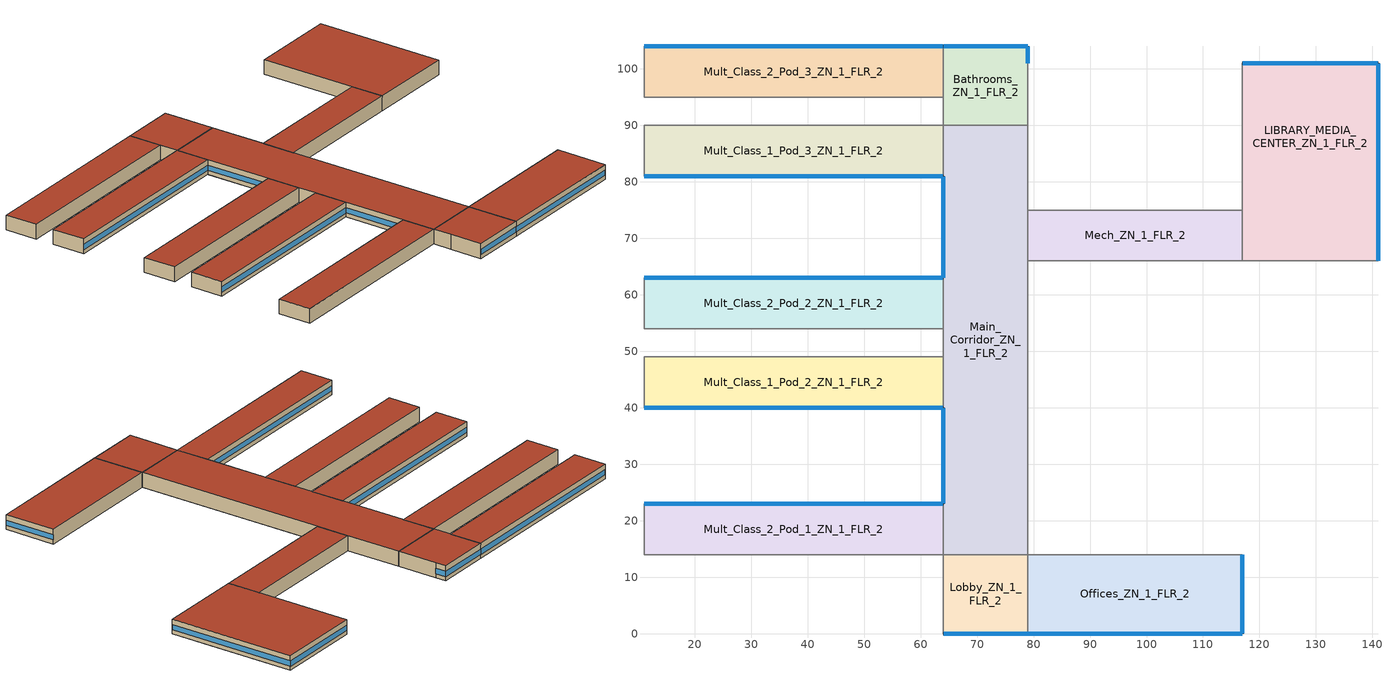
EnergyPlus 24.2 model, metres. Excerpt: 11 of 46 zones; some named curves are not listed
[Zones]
Mult_Class_2_Pod_1_ZN_1_FLR_2
 floor to Mult_Class_2_Pod_1_ZN_1_FLR_1 (int_slab_floor): 11,23 64,23 64,14 11,14 z4
 wall outside (nonres_ext_wall_top): 64,23 11,23 z4:8
 wall to Corridor_Pod_1_ZN_1_FLR_2 (int_wall): 11,14 64,14 z4:8
 wall to Main_Corridor_ZN_1_FLR_2 (int_wall): 64,14 64,23 z4:8
 wall to Corner_Class_2_Pod_1_ZN_1_FLR_2 (int_wall): 11,23 11,14 z4:8
 window (NonresWindow_U_0.369_SHGC_0.357): 63.95,23 11.05,23 z5.1:6.5
 roof outside (nonres_roof): 11,14 64,14 64,23 11,23 z8
Mult_Class_1_Pod_2_ZN_1_FLR_2
 floor to Mult_Class_1_Pod_2_ZN_1_FLR_1 (int_slab_floor): 11,49 64,49 64,40 11,40 z4
 wall outside (nonres_ext_wall_top): 11,40 64,40 z4:8
 wall to Main_Corridor_ZN_1_FLR_2 (int_wall): 64,40 64,49 z4:8
 wall to Corridor_Pod_2_ZN_1_FLR_2 (int_wall): 64,49 11,49 z4:8
 wall to Corner_Class_1_Pod_2_ZN_1_FLR_2 (int_wall): 11,49 11,40 z4:8
 window (NonresWindow_U_0.369_SHGC_0.357): 11.05,40 63.95,40 z5.1:6.5
 roof outside (nonres_roof): 11,40 64,40 64,49 11,49 z8
Mult_Class_2_Pod_2_ZN_1_FLR_2
 floor to Mult_Class_2_Pod_2_ZN_1_FLR_1 (int_slab_floor): 11,63 64,63 64,54 11,54 z4
 wall outside (nonres_ext_wall_top): 64,63 11,63 z4:8
 wall to Corridor_Pod_2_ZN_1_FLR_2 (int_wall): 11,54 64,54 z4:8
 wall to Main_Corridor_ZN_1_FLR_2 (int_wall): 64,54 64,63 z4:8
 wall to Corner_Class_2_Pod_2_ZN_1_FLR_2 (int_wall): 11,63 11,54 z4:8
 window (NonresWindow_U_0.369_SHGC_0.357): 63.95,63 11.05,63 z5.1:6.5
 roof outside (nonres_roof): 11,54 64,54 64,63 11,63 z8
Mult_Class_1_Pod_3_ZN_1_FLR_2
 floor to Mult_Class_1_Pod_3_ZN_1_FLR_1 (int_slab_floor): 11,90 64,90 64,81 11,81 z4
 wall outside (nonres_ext_wall_top): 11,81 64,81 z4:8
 wall to Main_Corridor_ZN_1_FLR_2 (int_wall): 64,81 64,90 z4:8
 wall to Corridor_Pod_3_ZN_1_FLR_2 (int_wall): 64,90 11,90 z4:8
 wall to Corner_Class_1_Pod_3_ZN_1_FLR_2 (int_wall): 11,90 11,81 z4:8
 window (NonresWindow_U_0.369_SHGC_0.357): 11.05,81 63.95,81 z5.1:6.5
 roof outside (nonres_roof): 11,81 64,81 64,90 11,90 z8
Mult_Class_2_Pod_3_ZN_1_FLR_2
 floor to Mult_Class_2_Pod_3_ZN_1_FLR_1 (int_slab_floor): 11,104 64,104 64,95 11,95 z4
 wall outside (nonres_ext_wall_top): 64,104 11,104 z4:8
 wall to Corridor_Pod_3_ZN_1_FLR_2 (int_wall): 11,95 64,95 z4:8
 wall to Bathrooms_ZN_1_FLR_2 (int_wall): 64,95 64,104 z4:8
 wall to Corner_Class_2_Pod_3_ZN_1_FLR_2 (int_wall): 11,104 11,95 z4:8
 window (NonresWindow_U_0.369_SHGC_0.357): 63.95,104 11.05,104 z5.1:6.5
 roof outside (nonres_roof): 11,95 64,95 64,104 11,104 z8
Main_Corridor_ZN_1_FLR_2
 floor to Main_Corridor_ZN_1_FLR_1 (int_slab_floor): 64,90 79,90 79,14 64,14 z4
 wall outside (nonres_ext_wall_top): 64,81 64,63 / 64,40 64,23 z4:8
 wall to Lobby_ZN_1_FLR_2 (int_wall): 64,14 79,14 z4:8
 wall to Gym_ZN_1_FLR_1 (int_wall): 79,14 79,66 z4:8
 wall to Mech_ZN_1_FLR_2 (int_wall): 79,66 79,75 z4:8
 wall to Auditorium_ZN_1_FLR_1 (int_wall): 79,75 79,90 z4:8
 wall to Bathrooms_ZN_1_FLR_2 (int_wall): 79,90 64,90 z4:8
 wall to Corridor_Pod_2_ZN_1_FLR_2 (int_wall): 64,54 64,49 z4:8
 window (NonresWindow_U_0.369_SHGC_0.357): 64,80.95 64,63.05 / 64,39.95 64,23.05 z5.1:6.51
 roof outside (nonres_roof): 64,14 79,14 79,90 64,90 z8
Lobby_ZN_1_FLR_2
 floor to Lobby_ZN_1_FLR_1 (int_slab_floor): 64,14 79,14 79,0 64,0 z4
 wall outside (nonres_ext_wall_top): 64,0 79,0 z4:8
 wall to Offices_ZN_1_FLR_2 (int_wall): 79,0 79,14 z4:8
 wall to Corridor_Pod_1_ZN_1_FLR_2 (int_wall): 64,14 64,9 z4:8
 wall to Mult_Class_1_Pod_1_ZN_1_FLR_2 (int_wall): 64,9 64,0 z4:8
 window (NonresWindow_U_0.369_SHGC_0.357): 64.05,0 78.95,0 z5.1:6.51
 roof outside (nonres_roof): 64,0 79,0 79,14 64,14 z8
Bathrooms_ZN_1_FLR_2
 floor to Bathrooms_ZN_1_FLR_1 (int_slab_floor): 64,104 79,104 79,90 64,90 z4
 wall outside (nonres_ext_wall_top): 79,101 79,104 64,104 z4:8
 wall to Auditorium_ZN_1_FLR_1 (int_wall): 79,90 79,101 z4:8
 wall to Corridor_Pod_3_ZN_1_FLR_2 (int_wall): 64,95 64,90 z4:8
 window (NonresWindow_U_0.369_SHGC_0.357): 79,101.05 79,103.95 z5.1:6.55; 78.95,104 64.05,104 z5.1:6.51
 roof outside (nonres_roof): 64,90 79,90 79,104 64,104 z8
Offices_ZN_1_FLR_2
 floor to Offices_ZN_1_FLR_1 (int_slab_floor): 79,14 117,14 117,0 79,0 z4
 wall outside (nonres_ext_wall_top): 79,0 117,0 117,14 z4:8
 wall to Gym_ZN_1_FLR_1 (int_wall): 117,14 79,14 z4:8
 window (NonresWindow_U_0.369_SHGC_0.357): 79.05,0 116.95,0 z5.1:6.5; 117,0.05 117,13.95 z5.1:6.51
 roof outside (nonres_roof): 79,0 117,0 117,14 79,14 z8
LIBRARY_MEDIA_CENTER_ZN_1_FLR_2
 floor to Kitchen_ZN_1_FLR_1 (int_slab_floor): 117,75 141,75 141,66 117,66 z4
 floor to Cafeteria_ZN_1_FLR_1 (int_slab_floor): 117,101 141,101 141,75 117,75 z4
 wall outside (nonres_ext_wall_top): 141,66 141,101 117,101 z4:8
 wall to Aux_Gym_ZN_1_FLR_1 (int_wall): 117,66 141,66 z4:8
 wall to Mech_ZN_1_FLR_2 (int_wall): 117,75 117,66 z4:8
 wall to Auditorium_ZN_1_FLR_1 (int_wall): 117,101 117,75 z4:8
 window (NonresWindow_U_0.369_SHGC_0.357): 141,66.05 141,100.95 z5.1:6.5; 140.95,101 117.05,101 z5.1:6.51
 roof outside (nonres_roof): 117,66 141,66 141,101 117,101 z8
Mech_ZN_1_FLR_2
 floor to Mech_ZN_1_FLR_1 (int_slab_floor): 79,75 117,75 117,66 79,66 z4
 wall to Gym_ZN_1_FLR_1 (int_wall): 79,66 117,66 z4:8
 wall to Auditorium_ZN_1_FLR_1 (int_wall): 117,75 79,75 z4:8
 roof outside (nonres_roof): 79,66 117,66 117,75 79,75 z8
[Building]
SchoolSecondary: North Axis=0; Terrain=City; Loads Convergence Tolerance Value=0.04; Temperature Convergence Tolerance Value=0.2; Solar Distribution=FullInteriorAndExterior; Maximum Number of Warmup Days=25; Minimum Number of Warmup Days=6
[Site:Location]
New.York-John.F.Kennedy.Intl.AP_NY_USA WMO=744860: Latitude=40.66; Longitude=-73.8; Time Zone=-5; Elevation=7
[SizingPeriod:DesignDay] Day of Month=21; DryBulb Temperature Range Modifier Type=DefaultMultipliers; Humidity Condition Type=Wetbulb; Barometric Pressure=101241; Rain Indicator=No; Snow Indicator=No; Daylight Saving Time Indicator=No
Name | Month | Day Type | Maximum DryBulb Temperature | Daily DryBulb Temperature Range | Wetbulb or DewPoint at Maximum DryBulb | Wind Speed | Wind Direction | Solar Model Indicator | Sky Clearness | ASHRAE Clear Sky Optical Depth for Beam Irradiance taub | ASHRAE Clear Sky Optical Depth for Diffuse Irradiance taud
New.York-John.F.Kennedy.Intl.AP_NY_USA Ann Htg 99.6% Condns DB | 1 | WinterDesignDay | -10.7 | 0 | -10.7 | 7.5 | 320 | ASHRAEClearSky | 0
New.York-John.F.Kennedy.Intl.AP_NY_USA Ann Clg .4% Condns DB=>MWB | 7 | SummerDesignDay | 32.1 | 7.4 | 23.1 | 5.6 | 230 | ASHRAETau |  | 0.541 | 1.8
[Site:GroundTemperature:FCfactorMethod]
January Ground Temperature=14; February Ground Temperature=7.3; March Ground Temperature=3.3; April Ground Temperature=1.2; May Ground Temperature=-0.2; June Ground Temperature=5.6; July Ground Temperature=10.9; August Ground Temperature=16.1; September Ground Temperature=21.7; October Ground Temperature=25; November Ground Temperature=24.8; December Ground Temperature=19.9
[Site:WaterMainsTemperature]
Calculation Method=CORRELATION; Annual Average Outdoor Air Temperature=12.4667; Maximum Difference In Monthly Average Outdoor Air Temperatures=25.2
[Material]
Name | Roughness | Thickness | Conductivity | Density | Specific Heat | Thermal Absorptance | Solar Absorptance | Visible Absorptance
Std Wood 6inch | MediumSmooth | 0.15 | 0.12 | 540 | 1210 | 0.9 | 0.7 | 0.7
F07 25mm stucco | Smooth | 0.0254 | 0.72 | 1856 | 840 | 0.9 | 0.7 | 0.7
F08 Metal surface | Smooth | 0.0008 | 45.28 | 7824 | 500
F13 Built-up roofing | Rough | 0.0095 | 0.16 | 1120 | 1460 | 0.9 | 0.77
G01 13mm gypsum board | Smooth | 0.0127 | 0.16 | 800 | 1090 | 0.9 | 0.7 | 0.5
G01 16mm gypsum board | MediumSmooth | 0.0159 | 0.16 | 800 | 1090
100mm Normalweight concrete floor | MediumRough | 0.1016 | 2.31 | 2322 | 832
[Material:NoMass] Thermal Absorptance=0.9; Solar Absorptance=0.7
Name | Roughness | Thermal Resistance | Visible Absorptance
CP02 CARPET PAD | VeryRough | 0.21648 | 0.8
Nonres_Roof_Insulation | MediumSmooth | 5.30668 | 0.7
Nonres_Exterior_Wall_Insulation_top | MediumSmooth | 1.20595 | 0.7
[WindowMaterial:SimpleGlazingSystem]
Nonres Window Glazing Layer: UFactor=2.09528; Solar Heat Gain Coefficient=0.357; Visible Transmittance=0.3927
[Construction]
InteriorFurnishings: Std Wood 6inch
int_wall: G01 13mm gypsum board, G01 13mm gypsum board
int_slab_floor: 100mm Normalweight concrete floor, CP02 CARPET PAD
nonres_roof: F13 Built-up roofing, Nonres_Roof_Insulation, F08 Metal surface
nonres_ext_wall_top: F07 25mm stucco, G01 16mm gypsum board, Nonres_Exterior_Wall_Insulation_top, G01 16mm gypsum board
NonresWindow_U_0.369_SHGC_0.357: Nonres Window Glazing Layer
[Zone] Type=1; Multiplier=1; Ceiling Height=4; Floor Area=autocalculate; Part of Total Floor Area=Yes
Name | Volume
Mult_Class_2_Pod_1_ZN_1_FLR_2; Mult_Class_1_Pod_2_ZN_1_FLR_2; Mult_Class_2_Pod_2_ZN_1_FLR_2; Mult_Class_1_Pod_3_ZN_1_FLR_2; Mult_Class_2_Pod_3_ZN_1_FLR_2 | 1908
Main_Corridor_ZN_1_FLR_2 | 4560
Lobby_ZN_1_FLR_2; Bathrooms_ZN_1_FLR_2 | 840
Offices_ZN_1_FLR_2 | 2128
LIBRARY_MEDIA_CENTER_ZN_1_FLR_2 | 3360
Mech_ZN_1_FLR_2 | 1368
[InternalMass] Construction=InteriorFurnishings
Name | Zone or ZoneList | Surface Area
Mult_Class_2_Pod_1_ZN_1_FLR_2_InternalMass_1 | Mult_Class_2_Pod_1_ZN_1_FLR_2 | 954
Mult_Class_1_Pod_2_ZN_1_FLR_2_InternalMass_1 | Mult_Class_1_Pod_2_ZN_1_FLR_2 | 954
Mult_Class_2_Pod_2_ZN_1_FLR_2_InternalMass_1 | Mult_Class_2_Pod_2_ZN_1_FLR_2 | 954
Mult_Class_1_Pod_3_ZN_1_FLR_2_InternalMass_1 | Mult_Class_1_Pod_3_ZN_1_FLR_2 | 954
Mult_Class_2_Pod_3_ZN_1_FLR_2_InternalMass_1 | Mult_Class_2_Pod_3_ZN_1_FLR_2 | 954
Main_Corridor_ZN_1_FLR_2_InternalMass_1 | Main_Corridor_ZN_1_FLR_2 | 2280
Lobby_ZN_1_FLR_2_InternalMass_1 | Lobby_ZN_1_FLR_2 | 420
Bathrooms_ZN_1_FLR_2_InternalMass_1 | Bathrooms_ZN_1_FLR_2 | 420
Offices_ZN_1_FLR_2_InternalMass_1 | Offices_ZN_1_FLR_2 | 1064
LIBRARY_MEDIA_CENTER_ZN_1_FLR_2_InternalMass_1 | LIBRARY_MEDIA_CENTER_ZN_1_FLR_2 | 1680
Mech_ZN_1_FLR_2_InternalMass_1 | Mech_ZN_1_FLR_2 | 684
[People] Fraction Radiant=0.3; Sensible Heat Fraction=AUTOCALCULATE; Activity Level Schedule=ACTIVITY_SCH; Enable ASHRAE 55 Comfort Warnings=No; Mean Radiant Temperature Calculation Type=EnclosureAveraged; Work Efficiency Schedule=WORK_EFF_SCH; Clothing Insulation Calculation Method=ClothingInsulationSchedule; Clothing Insulation Schedule=CLOTHING_SCH; Air Velocity Schedule=AIR_VELO_SCH; Thermal Comfort Model 1 Type=FANGER
Name | Zone or ZoneList or Space or SpaceList | Number of People Schedule | Number of People Calculation Method | Floor Area per Person | Number of People
Mult_Class_2_Pod_1_ZN_1_FLR_2 | Mult_Class_2_Pod_1_ZN_1_FLR_2 | BLDG_OCC_SCH | Area/Person | 2.654
Mult_Class_1_Pod_2_ZN_1_FLR_2 | Mult_Class_1_Pod_2_ZN_1_FLR_2 | BLDG_OCC_SCH | Area/Person | 2.654
Mult_Class_2_Pod_2_ZN_1_FLR_2 | Mult_Class_2_Pod_2_ZN_1_FLR_2 | BLDG_OCC_SCH | Area/Person | 2.654
Mult_Class_1_Pod_3_ZN_1_FLR_2 | Mult_Class_1_Pod_3_ZN_1_FLR_2 | BLDG_OCC_SCH_Extend | Area/Person | 2.654
Mult_Class_2_Pod_3_ZN_1_FLR_2 | Mult_Class_2_Pod_3_ZN_1_FLR_2 | BLDG_OCC_SCH_Extend | Area/Person | 2.654
Bathrooms_ZN_1_FLR_2 | Bathrooms_ZN_1_FLR_2 | BLDG_OCC_SCH | People |  | 11.304
Offices_ZN_1_FLR_2 | Offices_ZN_1_FLR_2 | BLDG_OCC_SCH_Offices_w_SB | Area/Person | 18.579
LIBRARY_MEDIA_CENTER_ZN_1_FLR_2 | LIBRARY_MEDIA_CENTER_ZN_1_FLR_2 | BLDG_OCC_SCH | Area/Person | 9.289
Mech_ZN_1_FLR_2 | Mech_ZN_1_FLR_2 | BLDG_OCC_SCH | People |  | 5.552
LOBBY_ZN_1_FLR_2 | LOBBY_ZN_1_FLR_2 | BLDG_OCC_SCH | People |  | 22.607
MAIN_CORRIDOR_ZN_1_FLR_2 | MAIN_CORRIDOR_ZN_1_FLR_2 | BLDG_OCC_SCH | People |  | 61.361
[Lights] Design Level Calculation Method=Watts/Area; Return Air Fraction=0; Fraction Radiant=0.37; Fraction Visible=0.2; Fraction Replaceable=1; EndUse Subcategory=LightsWired; Return Air Fraction Calculated from Plenum Temperature=No
Name | Zone or ZoneList or Space or SpaceList | Schedule | Watts per Floor Area
Mult_Class_2_Pod_1_ZN_1_FLR_2_Lights | Mult_Class_2_Pod_1_ZN_1_FLR_2 | ltg_sch_classroom | 7.42257
Mult_Class_1_Pod_2_ZN_1_FLR_2_Lights | Mult_Class_1_Pod_2_ZN_1_FLR_2 | ltg_sch_classroom | 7.42257
Mult_Class_2_Pod_2_ZN_1_FLR_2_Lights | Mult_Class_2_Pod_2_ZN_1_FLR_2 | ltg_sch_classroom | 7.42257
Mult_Class_1_Pod_3_ZN_1_FLR_2_Lights | Mult_Class_1_Pod_3_ZN_1_FLR_2 | ltg_sch_classroom | 7.42257
Mult_Class_2_Pod_3_ZN_1_FLR_2_Lights | Mult_Class_2_Pod_3_ZN_1_FLR_2 | ltg_sch_classroom | 7.42257
Main_Corridor_ZN_1_FLR_2_Lights | Main_Corridor_ZN_1_FLR_2 | ltg_sch_corridor | 4.299174
Lobby_ZN_1_FLR_2_Lights | Lobby_ZN_1_FLR_2 | ltg_sch_lobby | 7.750008
Bathrooms_ZN_1_FLR_2_Lights | Bathrooms_ZN_1_FLR_2 | ltg_sch_bath | 7.168761
Offices_ZN_1_FLR_2_Lights | Offices_ZN_1_FLR_2 | ltg_sch_office | 6.416874
LIBRARY_MEDIA_CENTER_ZN_1_FLR_2_Lights | LIBRARY_MEDIA_CENTER_ZN_1_FLR_2 | ltg_sch_library | 10.5013
Mech_ZN_1_FLR_2_Lights | Mech_ZN_1_FLR_2 | ltg_sch_mechanical | 6.878133
[ElectricEquipment] Schedule=BLDG_EQUIP_SCH; Design Level Calculation Method=EquipmentLevel; Fraction Latent=0; Fraction Radiant=0.5; Fraction Lost=0; EndUse Subcategory=MiscPlug
Name | Zone or ZoneList or Space or SpaceList | Design Level
Mult_Class_2_Pod_1_ZN_1_FLR_2_PlugMisc_Equip | Mult_Class_2_Pod_1_ZN_1_FLR_2 | 4770
Mult_Class_1_Pod_2_ZN_1_FLR_2_PlugMisc_Equip | Mult_Class_1_Pod_2_ZN_1_FLR_2 | 4770
Mult_Class_2_Pod_2_ZN_1_FLR_2_PlugMisc_Equip | Mult_Class_2_Pod_2_ZN_1_FLR_2 | 4770
Mult_Class_1_Pod_3_ZN_1_FLR_2_PlugMisc_Equip | Mult_Class_1_Pod_3_ZN_1_FLR_2 | 9540
Mult_Class_2_Pod_3_ZN_1_FLR_2_PlugMisc_Equip | Mult_Class_2_Pod_3_ZN_1_FLR_2 | 9540
Main_Corridor_ZN_1_FLR_2_PlugMisc_Equip | Main_Corridor_ZN_1_FLR_2 | 4560
Lobby_ZN_1_FLR_2_PlugMisc_Equip | Lobby_ZN_1_FLR_2 | 840
Bathrooms_ZN_1_FLR_2_PlugMisc_Equip | Bathrooms_ZN_1_FLR_2 | 840
Offices_ZN_1_FLR_2_PlugMisc_Equip | Offices_ZN_1_FLR_2 | 5745.6
LIBRARY_MEDIA_CENTER_ZN_1_FLR_2_PlugMisc_Equip | LIBRARY_MEDIA_CENTER_ZN_1_FLR_2 | 8400
Mech_ZN_1_FLR_2_PlugMisc_Equip | Mech_ZN_1_FLR_2 | 1368
[Daylighting:Controls] Daylighting Method=SplitFlux; Availability Schedule=DaylightAvailSch; Lighting Control Type=Continuousoff; Minimum Input Power Fraction for Continuous or ContinuousOff Dimming Control=0.2; Minimum Light Output Fraction for Continuous or ContinuousOff Dimming Control=0.2; Number of Stepped Control Steps=3; Probability Lighting will be Reset When Needed in Manual Stepped Control=1; Maximum Allowable Discomfort Glare Index=22
Name | Zone or Space | Glare Calculation Daylighting Reference Point | Glare Calculation Azimuth Angle of View Direction Clockwise from Zone yAxis | Daylighting Reference Point 1 | Fraction of Lights Controlled by Reference Point 1 | Illuminance Setpoint at Reference Point 1 | Daylighting Reference Point 2 | Fraction of Lights Controlled by Reference Point 2 | Illuminance Setpoint at Reference Point 2
Mult_Class_2_Pod_1_ZN_1_FLR_2_DaylCtrl | Mult_Class_2_Pod_1_ZN_1_FLR_2 | Mult_Class_2_Pod_1_ZN_1_FLR_2_DaylRefPt1 | 0 | Mult_Class_2_Pod_1_ZN_1_FLR_2_DaylRefPt1 | 0.28 | 377 | Mult_Class_2_Pod_1_ZN_1_FLR_2_DaylRefPt2 | 0.28 | 377
Mult_Class_1_Pod_2_ZN_1_FLR_2_DaylCtrl | Mult_Class_1_Pod_2_ZN_1_FLR_2 | Mult_Class_1_Pod_2_ZN_1_FLR_2_DaylRefPt1 | 180 | Mult_Class_1_Pod_2_ZN_1_FLR_2_DaylRefPt1 | 0.28 | 377 | Mult_Class_1_Pod_2_ZN_1_FLR_2_DaylRefPt2 | 0.28 | 377
Mult_Class_2_Pod_2_ZN_1_FLR_2_DaylCtrl | Mult_Class_2_Pod_2_ZN_1_FLR_2 | Mult_Class_2_Pod_2_ZN_1_FLR_2_DaylRefPt1 | 0 | Mult_Class_2_Pod_2_ZN_1_FLR_2_DaylRefPt1 | 0.28 | 377 | Mult_Class_2_Pod_2_ZN_1_FLR_2_DaylRefPt2 | 0.28 | 377
Mult_Class_1_Pod_3_ZN_1_FLR_2_DaylCtrl | Mult_Class_1_Pod_3_ZN_1_FLR_2 | Mult_Class_1_Pod_3_ZN_1_FLR_2_DaylRefPt1 | 180 | Mult_Class_1_Pod_3_ZN_1_FLR_2_DaylRefPt1 | 0.28 | 377 | Mult_Class_1_Pod_3_ZN_1_FLR_2_DaylRefPt2 | 0.28 | 377
Mult_Class_2_Pod_3_ZN_1_FLR_2_DaylCtrl | Mult_Class_2_Pod_3_ZN_1_FLR_2 | Mult_Class_2_Pod_3_ZN_1_FLR_2_DaylRefPt1 | 0 | Mult_Class_2_Pod_3_ZN_1_FLR_2_DaylRefPt1 | 0.28 | 377 | Mult_Class_2_Pod_3_ZN_1_FLR_2_DaylRefPt2 | 0.28 | 377
Lobby_ZN_1_FLR_2_DaylCtrl | Lobby_ZN_1_FLR_2 | Lobby_ZN_1_FLR_2_DaylRefPt1 | 180 | Lobby_ZN_1_FLR_2_DaylRefPt1 | 0.18 | 269 | Lobby_ZN_1_FLR_2_DaylRefPt2 | 0.18 | 269
Offices_ZN_1_FLR_2_DaylCtrl | Offices_ZN_1_FLR_2 | Offices_ZN_1_FLR_2_DaylRefPt1 | 180 | Offices_ZN_1_FLR_2_DaylRefPt1 | 0.36 | 323 | Offices_ZN_1_FLR_2_DaylRefPt2 | 0.08 | 323
LIBRARY_MEDIA_CENTER_ZN_1_FLR_2_DaylCtrl | LIBRARY_MEDIA_CENTER_ZN_1_FLR_2 | LIBRARY_MEDIA_CENTER_ZN_1_FLR_2_DaylRefPt1 | 0 | LIBRARY_MEDIA_CENTER_ZN_1_FLR_2_DaylRefPt1 | 0.21 | 538 | LIBRARY_MEDIA_CENTER_ZN_1_FLR_2_DaylRefPt2 | 0.11 | 538
[ZoneInfiltration:DesignFlowRate] Schedule=INFIL_SCH_PNNL; Design Flow Rate Calculation Method=Flow/ExteriorWallArea; Flow Rate per Exterior Surface Area=0.000569572; Constant Term Coefficient=0; Temperature Term Coefficient=0; Velocity Term Coefficient=0.224; Velocity Squared Term Coefficient=0
Name | Zone or ZoneList or Space or SpaceList
Mult_Class_2_Pod_1_ZN_1_FLR_2_Infiltration | Mult_Class_2_Pod_1_ZN_1_FLR_2
Mult_Class_1_Pod_2_ZN_1_FLR_2_Infiltration | Mult_Class_1_Pod_2_ZN_1_FLR_2
Mult_Class_2_Pod_2_ZN_1_FLR_2_Infiltration | Mult_Class_2_Pod_2_ZN_1_FLR_2
Mult_Class_1_Pod_3_ZN_1_FLR_2_Infiltration | Mult_Class_1_Pod_3_ZN_1_FLR_2
Mult_Class_2_Pod_3_ZN_1_FLR_2_Infiltration | Mult_Class_2_Pod_3_ZN_1_FLR_2
Main_Corridor_ZN_1_FLR_2_Infiltration | Main_Corridor_ZN_1_FLR_2
Lobby_ZN_1_FLR_2_Infiltration | Lobby_ZN_1_FLR_2
Bathrooms_ZN_1_FLR_2_Infiltration | Bathrooms_ZN_1_FLR_2
Offices_ZN_1_FLR_2_Infiltration | Offices_ZN_1_FLR_2
LIBRARY_MEDIA_CENTER_ZN_1_FLR_2_Infiltration | LIBRARY_MEDIA_CENTER_ZN_1_FLR_2
Mech_ZN_1_FLR_2_Infiltration | Mech_ZN_1_FLR_2
[Exterior:Lights] Control Option=AstronomicalClock; EndUse Subcategory=General
Name | Schedule | Design Level
Exterior_Lights_a | Exterior_lighting_schedule_a | 453.7
Exterior_Lights_b | Exterior_lighting_schedule_b_2016 | 2195.85
Exterior_Lights_c | Exterior_lighting_schedule_c_2016 | 2015.29
[DesignSpecification:OutdoorAir]
Name | Outdoor Air Method | Outdoor Air Flow per Person | Outdoor Air Flow per Zone Floor Area
SZ DSOA Mult_Class_2_Pod_1_ZN_1_FLR_2; SZ DSOA Mult_Class_1_Pod_2_ZN_1_FLR_2; SZ DSOA Mult_Class_2_Pod_2_ZN_1_FLR_2; SZ DSOA Mult_Class_1_Pod_3_ZN_1_FLR_2; SZ DSOA Mult_Class_2_Pod_3_ZN_1_FLR_2 | Sum | 0.00471947 | 0.000609599
SZ DSOA Main_Corridor_ZN_1_FLR_2 | Flow/Area |  | 0.0003048
SZ DSOA Lobby_ZN_1_FLR_2 | Flow/Area |  | 0.000558799
SZ DSOA Bathrooms_ZN_1_FLR_2; SZ DSOA Mech_ZN_1_FLR_2 | Flow/Area |  | 0
SZ DSOA Offices_ZN_1_FLR_2 | Flow/Area |  | 0.0004318
SZ DSOA LIBRARY_MEDIA_CENTER_ZN_1_FLR_2 | Flow/Area |  | 0.000863599
[DesignSpecification:ZoneAirDistribution]
VAV_Zone_AirDistribution: Zone Air Distribution Effectiveness in Cooling Mode=1; Zone Air Distribution Effectiveness in Heating Mode=1; Minimum Zone Ventilation Efficiency=0.6
[Sizing:Zone] Zone Cooling Design Supply Air Temperature Input Method=SupplyAirTemperature; Zone Cooling Design Supply Air Temperature=12.8; Zone Heating Design Supply Air Temperature Input Method=SupplyAirTemperature; Zone Heating Design Supply Air Temperature=40; Zone Cooling Design Supply Air Humidity Ratio=0.0085; Zone Heating Design Supply Air Humidity Ratio=0.008; Cooling Design Air Flow Rate=0; Cooling Minimum Air Flow Fraction=0; Heating Design Air Flow Method=DesignDay; Heating Design Air Flow Rate=0; Design Specification Zone Air Distribution Object=VAV_Zone_AirDistribution; Zone Load Sizing Method=Sensible Load Only No Latent Load; Zone Latent Cooling Design Supply Air Humidity Ratio Input Method=HumidityRatioDifference; Zone Cooling Design Supply Air Humidity Ratio Difference=0.005; Zone Latent Heating Design Supply Air Humidity Ratio Input Method=HumidityRatioDifference; Zone Humidification Design Supply Air Humidity Ratio Difference=0.005
Name | Design Specification Outdoor Air Object | Cooling Design Air Flow Method | Cooling Minimum Air Flow
Mult_Class_2_Pod_1_ZN_1_FLR_2 | SZ DSOA Mult_Class_2_Pod_1_ZN_1_FLR_2 | DesignDay
Mult_Class_1_Pod_2_ZN_1_FLR_2 | SZ DSOA Mult_Class_1_Pod_2_ZN_1_FLR_2 | DesignDay
Mult_Class_2_Pod_2_ZN_1_FLR_2 | SZ DSOA Mult_Class_2_Pod_2_ZN_1_FLR_2 | DesignDay
Mult_Class_1_Pod_3_ZN_1_FLR_2 | SZ DSOA Mult_Class_1_Pod_3_ZN_1_FLR_2 | DesignDay
Mult_Class_2_Pod_3_ZN_1_FLR_2 | SZ DSOA Mult_Class_2_Pod_3_ZN_1_FLR_2 | DesignDay
Main_Corridor_ZN_1_FLR_2 | SZ DSOA Main_Corridor_ZN_1_FLR_2 | DesignDay
Lobby_ZN_1_FLR_2 | SZ DSOA Lobby_ZN_1_FLR_2 | DesignDay
Bathrooms_ZN_1_FLR_2 | SZ DSOA Bathrooms_ZN_1_FLR_2 | DesignDayWithLimit | 0
Offices_ZN_1_FLR_2 | SZ DSOA Offices_ZN_1_FLR_2 | DesignDay
LIBRARY_MEDIA_CENTER_ZN_1_FLR_2 | SZ DSOA LIBRARY_MEDIA_CENTER_ZN_1_FLR_2 | DesignDay
Mech_ZN_1_FLR_2 | SZ DSOA Mech_ZN_1_FLR_2 | DesignDay
[ZoneControl:Thermostat] Control Type Schedule=Dual Zone Control Type Sched
Name | Zone or ZoneList | Control 1
Mult_Class_2_Pod_1_ZN_1_FLR_2 Thermostat | Mult_Class_2_Pod_1_ZN_1_FLR_2 | Mult_Class_2_Pod_1_ZN_1_FLR_2 Dual SP Control
Mult_Class_1_Pod_2_ZN_1_FLR_2 Thermostat | Mult_Class_1_Pod_2_ZN_1_FLR_2 | Mult_Class_1_Pod_2_ZN_1_FLR_2 Dual SP Control
Mult_Class_2_Pod_2_ZN_1_FLR_2 Thermostat | Mult_Class_2_Pod_2_ZN_1_FLR_2 | Mult_Class_2_Pod_2_ZN_1_FLR_2 Dual SP Control
Mult_Class_1_Pod_3_ZN_1_FLR_2 Thermostat | Mult_Class_1_Pod_3_ZN_1_FLR_2 | Mult_Class_1_Pod_3_ZN_1_FLR_2 Dual SP Control
Mult_Class_2_Pod_3_ZN_1_FLR_2 Thermostat | Mult_Class_2_Pod_3_ZN_1_FLR_2 | Mult_Class_2_Pod_3_ZN_1_FLR_2 Dual SP Control
Main_Corridor_ZN_1_FLR_2 Thermostat | Main_Corridor_ZN_1_FLR_2 | Main_Corridor_ZN_1_FLR_2 Dual SP Control
Lobby_ZN_1_FLR_2 Thermostat | Lobby_ZN_1_FLR_2 | Lobby_ZN_1_FLR_2 Dual SP Control
Bathrooms_ZN_1_FLR_2 Thermostat | Bathrooms_ZN_1_FLR_2 | Bathrooms_ZN_1_FLR_2 Dual SP Control
Offices_ZN_1_FLR_2 Thermostat | Offices_ZN_1_FLR_2 | Offices_ZN_1_FLR_2 Dual SP Control
LIBRARY_MEDIA_CENTER_ZN_1_FLR_2 Thermostat | LIBRARY_MEDIA_CENTER_ZN_1_FLR_2 | LIBRARY_MEDIA_CENTER_ZN_1_FLR_2 Dual SP Control
Mech_ZN_1_FLR_2 Thermostat | Mech_ZN_1_FLR_2 | Mech_ZN_1_FLR_2 Dual SP Control
[ThermostatSetpoint:DualSetpoint]
Name | Heating Setpoint Temperature Schedule | Cooling Setpoint Temperature Schedule
Mult_Class_2_Pod_1_ZN_1_FLR_2 Dual SP Control; Mult_Class_1_Pod_2_ZN_1_FLR_2 Dual SP Control; Mult_Class_2_Pod_2_ZN_1_FLR_2 Dual SP Control; Mult_Class_1_Pod_3_ZN_1_FLR_2 Dual SP Control; Mult_Class_2_Pod_3_ZN_1_FLR_2 Dual SP Control; Main_Corridor_ZN_1_FLR_2 Dual SP Control; Lobby_ZN_1_FLR_2 Dual SP Control; LIBRARY_MEDIA_CENTER_ZN_1_FLR_2 Dual SP Control | HTGSETP_SCH_YES_OPTIMUM | CLGSETP_SCH_YES_OPTIMUM
Bathrooms_ZN_1_FLR_2 Dual SP Control; Mech_ZN_1_FLR_2 Dual SP Control | HTGSETP_SCH_Setback | CLGSETP_SCH_setup
Offices_ZN_1_FLR_2 Dual SP Control | HTGSETP_SCH_YES_OPTIMUM_w_SB | CLGSETP_SCH_YES_OPTIMUM_w_SB
[Zone equipment]
Mult_Class_2_Pod_1_ZN_1_FLR_2: Mult_Class_2_Pod_1_ZN_1_FLR_2 VRF Terminal
Mult_Class_1_Pod_2_ZN_1_FLR_2: Mult_Class_1_Pod_2_ZN_1_FLR_2 VRF Terminal
Mult_Class_2_Pod_2_ZN_1_FLR_2: Mult_Class_2_Pod_2_ZN_1_FLR_2 VRF Terminal
Mult_Class_1_Pod_3_ZN_1_FLR_2: Mult_Class_1_Pod_3_ZN_1_FLR_2 VRF Terminal
Mult_Class_2_Pod_3_ZN_1_FLR_2: Mult_Class_2_Pod_3_ZN_1_FLR_2 VRF Terminal
Main_Corridor_ZN_1_FLR_2: Main_Corridor_ZN_1_FLR_2 VRF Terminal
Lobby_ZN_1_FLR_2: Lobby_ZN_1_FLR_2 VRF Terminal
Bathrooms_ZN_1_FLR_2: Bathrooms_ZN_1_FLR_2 VRF Terminal
Offices_ZN_1_FLR_2: Offices_ZN_1_FLR_2 VRF Terminal
LIBRARY_MEDIA_CENTER_ZN_1_FLR_2: LIBRARY_MEDIA_CENTER_ZN_1_FLR_2 VRF Terminal
Mech_ZN_1_FLR_2: Mech_ZN_1_FLR_2 VRF Terminal
[COIL:COOLING:DX:VARIABLEREFRIGERANTFLOW] Availability Schedule=Always On Discrete hvac_library; Gross Rated Total Cooling Capacity=Autosize; Gross Rated Sensible Heat Ratio=Autosize; Rated Air Flow Rate=Autosize
Name | Cooling Capacity Ratio Modifier Function of Temperature Curve | Cooling Capacity Modifier Curve Function of Flow Fraction
Mult_Class_2_Pod_2_ZN_1_FLR_2 VRF Terminal Cooling Coil | Mult_Class_2_Pod_2_ZN_1_FLR_2 VRF Terminal Cooling Coil VRFTUCoolCapFT | Mult_Class_2_Pod_2_ZN_1_FLR_2 VRF Terminal Cooling Coil VRFACCoolCapFFF
Corner_Class_1_Pod_3_ZN_1_FLR_2 VRF Terminal Cooling Coil | Corner_Class_1_Pod_3_ZN_1_FLR_2 VRF Terminal Cooling Coil VRFTUCoolCapFT | Corner_Class_1_Pod_3_ZN_1_FLR_2 VRF Terminal Cooling Coil VRFACCoolCapFFF
Mult_Class_1_Pod_3_ZN_1_FLR_2 VRF Terminal Cooling Coil | Mult_Class_1_Pod_3_ZN_1_FLR_2 VRF Terminal Cooling Coil VRFTUCoolCapFT | Mult_Class_1_Pod_3_ZN_1_FLR_2 VRF Terminal Cooling Coil VRFACCoolCapFFF
Corridor_Pod_3_ZN_1_FLR_2 VRF Terminal Cooling Coil | Corridor_Pod_3_ZN_1_FLR_2 VRF Terminal Cooling Coil VRFTUCoolCapFT | Corridor_Pod_3_ZN_1_FLR_2 VRF Terminal Cooling Coil VRFACCoolCapFFF
Corner_Class_2_Pod_3_ZN_1_FLR_2 VRF Terminal Cooling Coil | Corner_Class_2_Pod_3_ZN_1_FLR_2 VRF Terminal Cooling Coil VRFTUCoolCapFT | Corner_Class_2_Pod_3_ZN_1_FLR_2 VRF Terminal Cooling Coil VRFACCoolCapFFF
Mult_Class_2_Pod_3_ZN_1_FLR_2 VRF Terminal Cooling Coil | Mult_Class_2_Pod_3_ZN_1_FLR_2 VRF Terminal Cooling Coil VRFTUCoolCapFT | Mult_Class_2_Pod_3_ZN_1_FLR_2 VRF Terminal Cooling Coil VRFACCoolCapFFF
Main_Corridor_ZN_1_FLR_2 VRF Terminal Cooling Coil | Main_Corridor_ZN_1_FLR_2 VRF Terminal Cooling Coil VRFTUCoolCapFT | Main_Corridor_ZN_1_FLR_2 VRF Terminal Cooling Coil VRFACCoolCapFFF
Lobby_ZN_1_FLR_2 VRF Terminal Cooling Coil | Lobby_ZN_1_FLR_2 VRF Terminal Cooling Coil VRFTUCoolCapFT | Lobby_ZN_1_FLR_2 VRF Terminal Cooling Coil VRFACCoolCapFFF
Bathrooms_ZN_1_FLR_2 VRF Terminal Cooling Coil | Bathrooms_ZN_1_FLR_2 VRF Terminal Cooling Coil VRFTUCoolCapFT | Bathrooms_ZN_1_FLR_2 VRF Terminal Cooling Coil VRFACCoolCapFFF
Offices_ZN_1_FLR_2 VRF Terminal Cooling Coil | Offices_ZN_1_FLR_2 VRF Terminal Cooling Coil VRFTUCoolCapFT | Offices_ZN_1_FLR_2 VRF Terminal Cooling Coil VRFACCoolCapFFF
LIBRARY_MEDIA_CENTER_ZN_1_FLR_2 VRF Terminal Cooling Coil | LIBRARY_MEDIA_CENTER_ZN_1_FLR_2 VRF Terminal Cooling Coil VRFTUCoolCapFT | LIBRARY_MEDIA_CENTER_ZN_1_FLR_2 VRF Terminal Cooling Coil VRFACCoolCapFFF
Mech_ZN_1_FLR_2 VRF Terminal Cooling Coil | Mech_ZN_1_FLR_2 VRF Terminal Cooling Coil VRFTUCoolCapFT | Mech_ZN_1_FLR_2 VRF Terminal Cooling Coil VRFACCoolCapFFF
[COIL:HEATING:DX:VARIABLEREFRIGERANTFLOW] Availability Schedule=Always On Discrete hvac_library; Gross Rated Heating Capacity=Autosize; Rated Air Flow Rate=Autosize
Name | Heating Capacity Ratio Modifier Function of Temperature Curve | Heating Capacity Modifier Function of Flow Fraction Curve
Corner_Class_1_Pod_1_ZN_1_FLR_1 VRF Terminal Heating Coil | Corner_Class_1_Pod_1_ZN_1_FLR_1 VRF Terminal Heating Coil VRFTUHeatCAPFT | Corner_Class_1_Pod_1_ZN_1_FLR_1 VRF Terminal Heating Coil VRFACHeatCapFFF
Mult_Class_1_Pod_1_ZN_1_FLR_1 VRF Terminal Heating Coil | Mult_Class_1_Pod_1_ZN_1_FLR_1 VRF Terminal Heating Coil VRFTUHeatCAPFT | Mult_Class_1_Pod_1_ZN_1_FLR_1 VRF Terminal Heating Coil VRFACHeatCapFFF
Corridor_Pod_1_ZN_1_FLR_1 VRF Terminal Heating Coil | Corridor_Pod_1_ZN_1_FLR_1 VRF Terminal Heating Coil VRFTUHeatCAPFT | Corridor_Pod_1_ZN_1_FLR_1 VRF Terminal Heating Coil VRFACHeatCapFFF
Corner_Class_2_Pod_1_ZN_1_FLR_1 VRF Terminal Heating Coil | Corner_Class_2_Pod_1_ZN_1_FLR_1 VRF Terminal Heating Coil VRFTUHeatCAPFT | Corner_Class_2_Pod_1_ZN_1_FLR_1 VRF Terminal Heating Coil VRFACHeatCapFFF
Mult_Class_2_Pod_1_ZN_1_FLR_1 VRF Terminal Heating Coil | Mult_Class_2_Pod_1_ZN_1_FLR_1 VRF Terminal Heating Coil VRFTUHeatCAPFT | Mult_Class_2_Pod_1_ZN_1_FLR_1 VRF Terminal Heating Coil VRFACHeatCapFFF
Corner_Class_1_Pod_2_ZN_1_FLR_1 VRF Terminal Heating Coil | Corner_Class_1_Pod_2_ZN_1_FLR_1 VRF Terminal Heating Coil VRFTUHeatCAPFT | Corner_Class_1_Pod_2_ZN_1_FLR_1 VRF Terminal Heating Coil VRFACHeatCapFFF
[EnergyManagementSystem:Sensor]
Name | OutputVariable or OutputMeter Index Key | OutputVariable or OutputMeter
mCl2_Pod_1_ZN_1_FLR_2_LSr | Mult_Class_2_Pod_1_ZN_1_FLR_2 | Zone Lights Electricity Rate
mCl2_Pod_1_ZN_1_FLR_2_OSr | Mult_Class_2_Pod_1_ZN_1_FLR_2 | People Occupant Count
mCl1_Pod_2_ZN_1_FLR_2_LSr | Mult_Class_1_Pod_2_ZN_1_FLR_2 | Zone Lights Electricity Rate
mCl1_Pod_2_ZN_1_FLR_2_OSr | Mult_Class_1_Pod_2_ZN_1_FLR_2 | People Occupant Count
mCl2_Pod_2_ZN_1_FLR_2_LSr | Mult_Class_2_Pod_2_ZN_1_FLR_2 | Zone Lights Electricity Rate
mCl2_Pod_2_ZN_1_FLR_2_OSr | Mult_Class_2_Pod_2_ZN_1_FLR_2 | People Occupant Count
mCl1_Pod_3_ZN_1_FLR_2_LSr | Mult_Class_1_Pod_3_ZN_1_FLR_2 | Zone Lights Electricity Rate
mCl1_Pod_3_ZN_1_FLR_2_OSr | Mult_Class_1_Pod_3_ZN_1_FLR_2 | People Occupant Count
mCl2_Pod_3_ZN_1_FLR_2_LSr | Mult_Class_2_Pod_3_ZN_1_FLR_2 | Zone Lights Electricity Rate
mCl2_Pod_3_ZN_1_FLR_2_OSr | Mult_Class_2_Pod_3_ZN_1_FLR_2 | People Occupant Count
Main_Corridor_ZN_1_FLR_2_LSr | Main_Corridor_ZN_1_FLR_2 | Zone Lights Electricity Rate
Lobby_ZN_1_FLR_2_LSr | Lobby_ZN_1_FLR_2 | Zone Lights Electricity Rate
Mech_ZN_1_FLR_2_LSr | Mech_ZN_1_FLR_2 | Zone Lights Electricity Rate
BATHROOMS_ZN_1_FLR_2_LSr | BATHROOMS_ZN_1_FLR_2 | Zone Lights Electricity Rate
Offices_ZN_1_FLR_2_LSr | Offices_ZN_1_FLR_2 | Zone Lights Electricity Rate
Offices_ZN_1_FLR_2_OSr | Offices_ZN_1_FLR_2 | People Occupant Count
LMC_ZN_1_FLR_2_LSr | Library_Media_Center_ZN_1_FLR_2 | Zone Lights Electricity Rate
LMC_ZN_1_FLR_2_OSr | Library_Media_Center_ZN_1_FLR_2 | People Occupant Count
[EnergyManagementSystem:InternalVariable] Internal Data Type=Zone Floor Area
Name | Internal Data Index Key
mCl2_Pod_1_ZN_1_FLR_2_Area | Mult_Class_2_Pod_1_ZN_1_FLR_2
mCl1_Pod_2_ZN_1_FLR_2_Area | Mult_Class_1_Pod_2_ZN_1_FLR_2
mCl2_Pod_2_ZN_1_FLR_2_Area | Mult_Class_2_Pod_2_ZN_1_FLR_2
mCl1_Pod_3_ZN_1_FLR_2_Area | Mult_Class_1_Pod_3_ZN_1_FLR_2
mCl2_Pod_3_ZN_1_FLR_2_Area | Mult_Class_2_Pod_3_ZN_1_FLR_2
Main_Corridor_ZN_1_FLR_2_Area | Main_Corridor_ZN_1_FLR_2
Lobby_ZN_1_FLR_2_Area | Lobby_ZN_1_FLR_2
Mech_ZN_1_FLR_2_Area | Mech_ZN_1_FLR_2
BATHROOMS_ZN_1_FLR_2_Area | BATHROOMS_ZN_1_FLR_2
Offices_ZN_1_FLR_2_Area | Offices_ZN_1_FLR_2
LMC_ZN_1_FLR_2_Area | Library_Media_Center_ZN_1_FLR_2
[SCHEDULE:COMPACT]
ltg_sch_classroom: Through: 6/30, For: SummerDesignDay, Until: 24:00, 1, For: WinterDesignDay, Until: 24:00, 0, For: Weekdays, Until: 7:00, 0.12012, Until: 21:00, 0.60975, Until: 24:00, 0.12012, For: Saturday, Until: 24:00, 0.12012, For: AllOtherDays, Until: 24:00, 0.12012, Through: 9/1, For: SummerDesignDay, Until: 24:00, 1, For: WinterDesignDay, Until: 24:00, 0, For: Weekdays, Until: 8:00, 0.12012, Until: 20:00, 0.33875, Until: 24:00, 0.12012, For: Saturday, Until: 24:00, 0.12012, For: AllOtherDays, Until: 24:00, 0.12012, Through: 12/31, For: SummerDesignDay, Until: 24:00, 1, For: WinterDesignDay, Until: 24:00, 0, For: Weekdays, Until: 7:00, 0.12012, Until: 21:00, 0.60975, Until: 24:00, 0.12012, For: Saturday, Until: 24:00, 0.12012, For: AllOtherDays, Until: 24:00, 0.12012
ltg_sch_library: Through: 6/30, For: SummerDesignDay, Until: 24:00, 1, For: WinterDesignDay, Until: 24:00, 0, For: Weekdays, Until: 7:00, 0.147099, Until: 21:00, 0.746686, Until: 24:00, 0.147099, For: Saturday, Until: 24:00, 0.147099, For: AllOtherDays, Until: 24:00, 0.147099, Through: 9/1, For: SummerDesignDay, Until: 24:00, 1, For: WinterDesignDay, Until: 24:00, 0, For: Weekdays, Until: 8:00, 0.147099, Until: 20:00, 0.414823, Until: 24:00, 0.147099, For: Saturday, Until: 24:00, 0.147099, For: AllOtherDays, Until: 24:00, 0.147099, Through: 12/31, For: SummerDesignDay, Until: 24:00, 1, For: WinterDesignDay, Until: 24:00, 0, For: Weekdays, Until: 7:00, 0.147099, Until: 21:00, 0.746686, Until: 24:00, 0.147099, For: Saturday, Until: 24:00, 0.147099, For: AllOtherDays, Until: 24:00, 0.147099
ltg_sch_bath: Through: 6/30, For: SummerDesignDay, Until: 24:00, 1, For: WinterDesignDay, Until: 24:00, 0, For: Weekdays, Until: 7:00, 0.09752, Until: 21:00, 0.495, Until: 24:00, 0.09752, For: Saturday, Until: 24:00, 0.09752, For: AllOtherDays, Until: 24:00, 0.09752, Through: 9/1, For: SummerDesignDay, Until: 24:00, 1, For: WinterDesignDay, Until: 24:00, 0, For: Weekdays, Until: 8:00, 0.09752, Until: 20:00, 0.275, Until: 24:00, 0.09752, For: Saturday, Until: 24:00, 0.09752, For: AllOtherDays, Until: 24:00, 0.09752, Through: 12/31, For: SummerDesignDay, Until: 24:00, 1, For: WinterDesignDay, Until: 24:00, 0, For: Weekdays, Until: 7:00, 0.09752, Until: 21:00, 0.495, Until: 24:00, 0.09752, For: Saturday, Until: 24:00, 0.09752, For: AllOtherDays, Until: 24:00, 0.09752
ltg_sch_office: Through: 6/30, For: SummerDesignDay, Until: 24:00, 1, For: WinterDesignDay, Until: 24:00, 0, For: Weekdays, Until: 7:00, 0.12403, Until: 21:00, 0.62962, Until: 24:00, 0.12403, For: Saturday, Until: 24:00, 0.12403, For: AllOtherDays, Until: 24:00, 0.12403, Through: 9/1, For: SummerDesignDay, Until: 24:00, 1, For: WinterDesignDay, Until: 24:00, 0, For: Weekdays, Until: 8:00, 0.12403, Until: 20:00, 0.34979, Until: 24:00, 0.12403, For: Saturday, Until: 24:00, 0.12403, For: AllOtherDays, Until: 24:00, 0.12403, Through: 12/31, For: SummerDesignDay, Until: 24:00, 1, For: WinterDesignDay, Until: 24:00, 0, For: Weekdays, Until: 7:00, 0.12403, Until: 21:00, 0.62962, Until: 24:00, 0.12403, For: Saturday, Until: 24:00, 0.12403, For: AllOtherDays, Until: 24:00, 0.12403
ltg_sch_lobby: Through: 6/30, For: SummerDesignDay, Until: 24:00, 1, For: WinterDesignDay, Until: 24:00, 0, For: Weekdays, Until: 7:00, 0.13298, Until: 21:00, 0.675, Until: 24:00, 0.13298, For: Saturday, Until: 24:00, 0.13298, For: AllOtherDays, Until: 24:00, 0.13298, Through: 9/1, For: SummerDesignDay, Until: 24:00, 1, For: WinterDesignDay, Until: 24:00, 0, For: Weekdays, Until: 8:00, 0.13298, Until: 20:00, 0.375, Until: 24:00, 0.13298, For: Saturday, Until: 24:00, 0.13298, For: AllOtherDays, Until: 24:00, 0.13298, Through: 12/31, For: SummerDesignDay, Until: 24:00, 1, For: WinterDesignDay, Until: 24:00, 0, For: Weekdays, Until: 7:00, 0.13298, Until: 21:00, 0.675, Until: 24:00, 0.13298, For: Saturday, Until: 24:00, 0.13298, For: AllOtherDays, Until: 24:00, 0.13298
ltg_sch_mechanical: Through: 6/30, For: SummerDesignDay, Until: 24:00, 1, For: WinterDesignDay, Until: 24:00, 0, For: Weekdays, Until: 7:00, 0.12411, Until: 21:00, 0.63, Until: 24:00, 0.12411, For: Saturday, Until: 24:00, 0.12411, For: AllOtherDays, Until: 24:00, 0.12411, Through: 9/1, For: SummerDesignDay, Until: 24:00, 1, For: WinterDesignDay, Until: 24:00, 0, For: Weekdays, Until: 8:00, 0.12411, Until: 20:00, 0.35, Until: 24:00, 0.12411, For: Saturday, Until: 24:00, 0.12411, For: AllOtherDays, Until: 24:00, 0.12411, Through: 12/31, For: SummerDesignDay, Until: 24:00, 1, For: WinterDesignDay, Until: 24:00, 0, For: Weekdays, Until: 7:00, 0.12411, Until: 21:00, 0.63, Until: 24:00, 0.12411, For: Saturday, Until: 24:00, 0.12411, For: AllOtherDays, Until: 24:00, 0.12411
ltg_sch_corridor: Through: 6/30, For: SummerDesignDay, Until: 24:00, 1, For: WinterDesignDay, Until: 24:00, 0, For: Weekdays, Until: 7:00, 0.12179, Until: 21:00, 0.61822, Until: 24:00, 0.12179, For: Saturday, Until: 24:00, 0.12179, For: AllOtherDays, Until: 24:00, 0.12179, Through: 9/1, For: SummerDesignDay, Until: 24:00, 1, For: WinterDesignDay, Until: 24:00, 0, For: Weekdays, Until: 8:00, 0.12179, Until: 20:00, 0.34346, Until: 24:00, 0.12179, For: Saturday, Until: 24:00, 0.12179, For: AllOtherDays, Until: 24:00, 0.12179, Through: 12/31, For: SummerDesignDay, Until: 24:00, 1, For: WinterDesignDay, Until: 24:00, 0, For: Weekdays, Until: 7:00, 0.12179, Until: 21:00, 0.61822, Until: 24:00, 0.12179, For: Saturday, Until: 24:00, 0.12179, For: AllOtherDays, Until: 24:00, 0.12179
[Schedule:Compact]
BLDG_EQUIP_SCH: Through: 6/30, For: SummerDesignDay, Until: 08:00, 0.35, Until: 17:00, 0.95, Until: 24:00, 0.35, For: WinterDesignDay, Until: 24:00, 0.35, For: Weekdays, Until: 08:00, 0.295624, Until: 17:00, 0.90367, Until: 21:00, 0.332931, Until: 24:00, 0.295624, For: WeekEnds Holidays AllOtherDays, Until: 24:00, 0.295624, Through: 9/1, For: SummerDesignDay, Until: 24:00, 0.90367, For: WinterDesignDay, Until: 24:00, 0.25, For: Weekdays, Until: 08:00, 0.21116, Until: 17:00, 0.475616, Until: 21:00, 0.237808, Until: 24:00, 0.21116, For: WeekEnds Holidays AllOtherDays, Until: 24:00, 0.21116, Through: 12/31, For: SummerDesignDay, Until: 08:00, 0.35, Until: 17:00, 0.95, Until: 24:00, 0.35, For: WinterDesignDay, Until: 24:00, 0.35, For: Weekdays, Until: 08:00, 0.295624, Until: 17:00, 0.90367, Until: 21:00, 0.332931, Until: 24:00, 0.295624, For: WeekEnds Holidays AllOtherDays, Until: 24:00, 0.295624
BLDG_OCC_SCH: Through: 6/15, For: Weekdays, Until: 08:00, 0, Until: 16:00, 0.95, Until: 21:00, 0.15, Until: 24:00, 0, For: SummerDesignDay, Until: 08:00, 1e-09, Until: 16:00, 0.95, Until: 21:00, 0.15, Until: 24:00, 1e-09, For: WeekEnds WinterDesignDay Holidays AllOtherDays, Until: 24:00, 0, Through: 9/15, For: Weekdays, Until: 08:00, 0, Until: 16:00, 0.15, Until: 21:00, 0.15, Until: 24:00, 0, For: SummerDesignDay, Until: 24:00, 0.95, For: WeekEnds WinterDesignDay Holidays AllOtherDays, Until: 24:00, 0, Through: 12/31, For: Weekdays, Until: 08:00, 0, Until: 16:00, 0.95, Until: 21:00, 0.15, Until: 24:00, 0, For: SummerDesignDay, Until: 08:00, 1e-09, Until: 16:00, 0.95, Until: 21:00, 0.15, Until: 24:00, 1e-09, For: WeekEnds WinterDesignDay Holidays AllOtherDays, Until: 24:00, 0
BLDG_OCC_SCH_Extend: Through: 6/30, For: Weekdays, Until: 08:00, 0, Until: 16:00, 0.95, Until: 21:00, 0.95, Until: 24:00, 0, For: SummerDesignDay, Until: 08:00, 1e-09, Until: 16:00, 0.95, Until: 21:00, 0.95, Until: 24:00, 1e-09, For: WeekEnds WinterDesignDay Holidays AllOtherDays, Until: 24:00, 0, Through: 9/1, For: Weekdays, Until: 08:00, 0, Until: 17:00, 0.5, Until: 21:00, 0.5, Until: 24:00, 0, For: SummerDesignDay, Until: 24:00, 0.95, For: WeekEnds WinterDesignDay Holidays AllOtherDays, Until: 24:00, 0, Through: 12/31, For: Weekdays, Until: 08:00, 0, Until: 17:00, 0.95, Until: 21:00, 0.95, Until: 24:00, 0, For: SummerDesignDay, Until: 08:00, 1e-09, Until: 17:00, 0.95, Until: 21:00, 0.95, Until: 24:00, 1e-09, For: WeekEnds WinterDesignDay Holidays AllOtherDays, Until: 24:00, 0
BLDG_OCC_SCH_Offices_w_SB: Through: 6/30, For: Weekdays, Until: 01:00, 0, Until: 02:00, 0, Until: 03:00, 0, Until: 04:00, 0, Until: 05:00, 0, Until: 06:00, 0, Until: 07:00, 0, Until: 08:00, 0, Until: 09:00, 0.95, Until: 10:00, 0.95, Until: 11:00, 0.95, Until: 12:00, 0.95, Until: 13:00, 0, Until: 14:00, 0.95, Until: 15:00, 0, Until: 16:00, 0.95, Until: 17:00, 0.95, Until: 18:00, 0.15, Until: 19:00, 0.15, Until: 20:00, 0.15, Until: 21:00, 0.15, Until: 22:00, 0, Until: 23:00, 0, Until: 24:00, 0, For: SummerDesignDay, Until: 08:00, 1e-09, Until: 17:00, 0.95, Until: 21:00, 0.15, Until: 24:00, 1e-09, For: WeekEnds Holidays AllOtherDays, Until: 24:00, 0, Through: 9/1, For: Weekdays, Until: 01:00, 0, Until: 02:00, 0, Until: 03:00, 0, Until: 04:00, 0, Until: 05:00, 0, Until: 06:00, 0, Until: 07:00, 0, Until: 08:00, 0, Until: 09:00, 0.5, Until: 10:00, 0.5, Until: 11:00, 0.5, Until: 12:00, 0, Until: 13:00, 0.5, Until: 14:00, 0.5, Until: 15:00, 0, Until: 16:00, 0.5, Until: 17:00, 0.5, Until: 18:00, 0.15, Until: 19:00, 0.15, Until: 20:00, 0.15, Until: 21:00, 0.15, Until: 22:00, 0, Until: 23:00, 0, Until: 24:00, 0, For: SummerDesignDay, Until: 24:00, 0.95, For: WeekEnds Holidays AllOtherDays, Until: 24:00, 0, Through: 12/31, For: Weekdays, Until: 01:00, 0, Until: 02:00, 0, Until: 03:00, 0, Until: 04:00, 0, Until: 05:00, 0, Until: 06:00, 0, Until: 07:00, 0, Until: 08:00, 0, Until: 09:00, 0.95, Until: 10:00, 0.95, Until: 11:00, 0.95, Until: 12:00, 0.95, Until: 13:00, 0, Until: 14:00, 0.95, Until: 15:00, 0, Until: 16:00, 0.95, Until: 17:00, 0.95, Until: 18:00, 0.15, Until: 19:00, 0.15, Until: 20:00, 0.15, Until: 21:00, 0.15, Until: 22:00, 0, Until: 23:00, 0, Until: 24:00, 0, For: SummerDesignDay, Until: 08:00, 1e-09, Until: 17:00, 0.95, Until: 21:00, 0.15, Until: 24:00, 1e-09, For: WeekEnds WinterDesignDay Holidays AllOtherDays, Until: 24:00, 0
INFIL_SCH_PNNL: Through: 12/31, For: Weekdays, Until: 07:00, 1, Until: 21:00, 0.25, Until: 24:00, 1, For: WeekEnds SummerDesignDay WinterDesignDay Holidays AllOtherDays, Until: 24:00, 1
WORK_EFF_SCH: Through: 12/31, For: AllDays, Until: 24:00, 0
AIR_VELO_SCH: Through: 12/31, For: AllDays, Until: 24:00, 0.2
CLOTHING_SCH: Through: 04/30, For: AllDays, Until: 24:00, 1.1, Through: 09/30, For: AllDays, Until: 24:00, 0.6, Through: 12/31, For: AllDays, Until: 24:00, 1.1
Dual Zone Control Type Sched: Through: 12/31, For: AllDays, Until: 24:00, 4
HTGSETP_SCH_YES_OPTIMUM: Through: 12/31, For: SummerDesignDay, Until: 24:00, 15.6, For: WinterDesignDay, Until: 24:00, 21, For: Weekdays, Until: 06:00, 15.6, Until: 07:00, 17.8, Until: 08:00, 20, Until: 21:00, 21, Until: 24:00, 15.6, For: WeekEnds Holidays AllOtherDays, Until: 24:00, 15.6
HTGSETP_SCH_Yes_Optimum_w_SB: Through: 12/31, For: Weekdays, Until: 01:00, 15.6, Until: 02:00, 15.6, Until: 03:00, 15.6, Until: 04:00, 15.6, Until: 05:00, 15.6, Until: 06:00, 15.6, Until: 07:00, 17.8, Until: 08:00, 20, Until: 09:00, 21, Until: 10:00, 21, Until: 11:00, 21, Until: 12:00, 21, Until: 13:00, 20.4444, Until: 14:00, 21, Until: 15:00, 20.4444, Until: 16:00, 21, Until: 17:00, 21, Until: 18:00, 21, Until: 19:00, 21, Until: 20:00, 21, Until: 21:00, 21, Until: 22:00, 15.6, Until: 23:00, 15.6, Until: 24:00, 15.6, For: SummerDesignDay, Until: 24:00, 15.6, For: WinterDesignDay, Until: 24:00, 21, For: WeekEnds Holidays AllOtherDays, Until: 24:00, 15.6
HTGSETP_SCH_Setback: Through: 12/31, For: SummerDesignDay, Until: 24:00, 15.6, For: WinterDesignDay, Until: 24:00, 21, For: Weekdays, Until: 09:00, 15.6, Until: 21:00, 15.6, Until: 24:00, 15.6, For: WeekEnds Holidays AllOtherDays, Until: 24:00, 15.6
CLGSETP_SCH_YES_OPTIMUM: Through: 12/31, For: SummerDesignDay, Until: 24:00, 24, For: WinterDesignDay, Until: 24:00, 29.44, For: Weekdays, Until: 06:00, 29.44, Until: 07:00, 27.8, Until: 08:00, 25.6, Until: 21:00, 24, Until: 24:00, 29.44, For: WeekEnds Holidays AllOtherDays, Until: 24:00, 29.44
CLGSETP_SCH_Yes_Optimum_w_SB: Through: 12/31, For: Weekdays, Until: 01:00, 29.44, Until: 02:00, 29.44, Until: 03:00, 29.44, Until: 04:00, 29.44, Until: 05:00, 29.44, Until: 06:00, 29.44, Until: 07:00, 27.8, Until: 08:00, 25.6, Until: 09:00, 24, Until: 10:00, 24, Until: 11:00, 24, Until: 12:00, 24, Until: 13:00, 24.5556, Until: 14:00, 24, Until: 15:00, 24.5556, Until: 16:00, 24, Until: 17:00, 24, Until: 18:00, 24, Until: 19:00, 24, Until: 20:00, 24, Until: 21:00, 24, Until: 22:00, 29.44, Until: 23:00, 29.44, Until: 24:00, 29.44, For: SummerDesignDay, Until: 24:00, 24, For: WinterDesignDay, Until: 24:00, 29.44, For: WeekEnds Holidays AllOtherDays, Until: 24:00, 29.44
CLGSETP_SCH_Setup: Through: 12/31, For: SummerDesignDay, Until: 24:00, 24, For: WinterDesignDay, Until: 24:00, 29.44, For: Weekdays, Until: 24:00, 29.44, For: WeekEnds Holidays AllOtherDays, Until: 09:00, 29.44, Until: 19:00, 29.44, Until: 24:00, 29.44
ACTIVITY_SCH: Through: 12/31, For: AllDays, Until: 24:00, 120
DaylightAvailSch: Through: 12/31, For: SummerDesignDay WinterDesignDay, Until: 24:00, 0, For: AllOtherDays, Until: 24:00, 1
Exterior_lighting_schedule_a: Through:12/31, For:AllDays, Until: 06:00, 0, Until: 24:00, 1
Exterior_lighting_schedule_b_2016: Through:12/31, For:AllDays, Until: 06:00, 0.5, Until: 24:00, 1
Exterior_lighting_schedule_c_2016: Through:12/31, For:AllDays, Until: 06:00, 0.5, Until: 21:00, 1, Until: 24:00, 0.5
